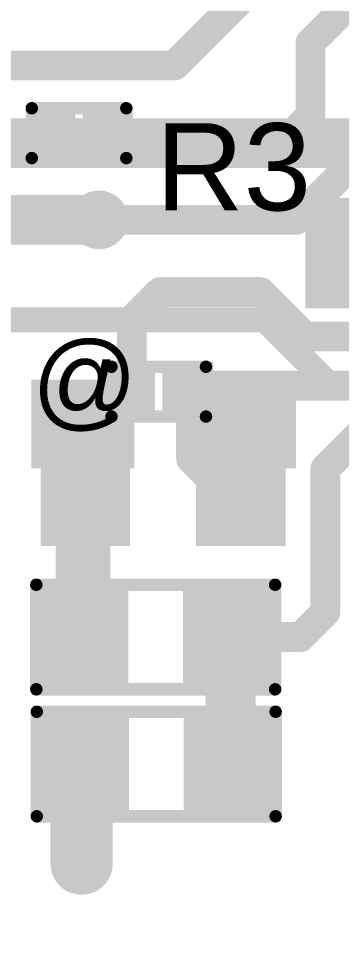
# Model space of a CAD drawing. Header units: millimetres. Extents: x -35.7 to 33.3, y -3.2 to 68.2.
# Drawn here: x -12.23 to -8.93, y 18.87 to 28.28 of the extents above; entities that cross this region are included whole.
import ezdxf

# ---------------------------------------------------------------- set-up
doc = ezdxf.new("R2010")
doc.units = ezdxf.units.MM
for name, color, linetype in [('BottomLayer', 5, 'Continuous'), ('BottomPaste', 16, 'Continuous'), ('BottomSolder', 6, 'Continuous'), ('Mechanical2', 216, 'Continuous'), ('TopLayer', 1, 'Continuous'), ('TopOverlay', 2, 'Continuous'), ('TopPaste', 8, 'Continuous'), ('TopSolder', 216, 'Continuous'), ('ViaHoleLayer', 16, 'Continuous')]:
    doc.layers.add(name, color=color, linetype=linetype)
doc.styles.add('Arial', font='arial.ttf', dxfattribs={"height": 0.2})

# ---------------------------------------------------------------- blocks, each defined once
blk = doc.blocks.new('R__0603_1')
at = {"layer": 'TopLayer'}
for points in [[(-0.3809999999999999, 0.4445), (-0.3810000000000001, -0.4445), (-1.143, -0.4445), (-1.143, 0.4445)], [(1.143, 0.4445), (1.143, -0.4445), (0.3809999999999999, -0.4445), (0.3810000000000001, 0.4445)]]:
    blk.add_hatch(color=1, dxfattribs=at).paths.add_polyline_path(points)
at = {"layer": 'TopPaste'}
for points in [[(-0.3809999999999999, 0.4445), (-0.3810000000000001, -0.4445), (-1.143, -0.4445), (-1.143, 0.4445)], [(1.143, 0.4445), (1.143, -0.4445), (0.3809999999999999, -0.4445), (0.3810000000000001, 0.4445)]]:
    blk.add_hatch(color=8, dxfattribs=at).paths.add_polyline_path(points)
at = {"layer": 'TopSolder'}
for points in [[(-0.2793999999999999, 0.5460999999999999), (-0.2794, -0.5461), (-1.2446, -0.5460999999999999), (-1.2446, 0.5461)], [(1.2446, 0.5460999999999999), (1.2446, -0.5461), (0.2793999999999999, -0.5460999999999999), (0.2794, 0.5461)]]:
    blk.add_hatch(color=216, dxfattribs=at).paths.add_polyline_path(points)
at = {"layer": 'TopOverlay', "const_width": 0.127}
for points in [[(-1.2192, -0.5334), (-1.2192, 0.5334)], [(-1.2192, 0.5334), (1.2192, 0.5334)], [(1.2192, -0.5334), (1.2192, 0.5334)], [(-1.2192, -0.5334), (1.2192, -0.5334)]]:
    blk.add_lwpolyline(points, dxfattribs=at)
at = {"layer": 'TopOverlay', "const_width": 0.0635}
for points in [[(-1.25095, 0.5334, 1), (-1.18745, 0.5334, 1)], [(-1.25095, 0.5334, 1), (-1.18745, 0.5334, 1)], [(1.18745, 0.5334, 1), (1.25095, 0.5334, 1)], [(1.18745, 0.5334, 1), (1.25095, 0.5334, 1)], [(-1.25095, -0.5334, 1), (-1.18745, -0.5334, 1)], [(-1.25095, -0.5334, 1), (-1.18745, -0.5334, 1)], [(1.18745, -0.5334, 1), (1.25095, -0.5334, 1)], [(1.18745, -0.5334, 1), (1.25095, -0.5334, 1)]]:
    blk.add_lwpolyline(points, format="xyb", close=True, dxfattribs=at)
blk = doc.blocks.new('R__0603_16')
at = {"layer": 'TopLayer'}
for points in [[(-0.3809999999999999, 0.4445), (-0.3810000000000001, -0.4445), (-1.143, -0.4445), (-1.143, 0.4445)], [(1.143, 0.4445), (1.143, -0.4445), (0.3809999999999999, -0.4445), (0.3810000000000001, 0.4445)]]:
    blk.add_hatch(color=1, dxfattribs=at).paths.add_polyline_path(points)
at = {"layer": 'TopPaste'}
for points in [[(-0.3809999999999999, 0.4445), (-0.3810000000000001, -0.4445), (-1.143, -0.4445), (-1.143, 0.4445)], [(1.143, 0.4445), (1.143, -0.4445), (0.3809999999999999, -0.4445), (0.3810000000000001, 0.4445)]]:
    blk.add_hatch(color=8, dxfattribs=at).paths.add_polyline_path(points)
at = {"layer": 'TopSolder'}
for points in [[(-0.2793999999999999, 0.5460999999999999), (-0.2794, -0.5461), (-1.2446, -0.5460999999999999), (-1.2446, 0.5461)], [(1.2446, 0.5460999999999999), (1.2446, -0.5461), (0.2793999999999999, -0.5460999999999999), (0.2794, 0.5461)]]:
    blk.add_hatch(color=216, dxfattribs=at).paths.add_polyline_path(points)
at = {"layer": 'TopOverlay', "const_width": 0.127}
for points in [[(-1.2192, -0.5334), (-1.2192, 0.5334)], [(-1.2192, 0.5334), (1.2192, 0.5334)], [(1.2192, -0.5334), (1.2192, 0.5334)], [(-1.2192, -0.5334), (1.2192, -0.5334)]]:
    blk.add_lwpolyline(points, dxfattribs=at)
at = {"layer": 'TopOverlay', "const_width": 0.0635}
for points in [[(-1.25095, 0.5334, 1), (-1.18745, 0.5334, 1)], [(-1.25095, 0.5334, 1), (-1.18745, 0.5334, 1)], [(1.18745, 0.5334, 1), (1.25095, 0.5334, 1)], [(1.18745, 0.5334, 1), (1.25095, 0.5334, 1)], [(-1.25095, -0.5334, 1), (-1.18745, -0.5334, 1)], [(-1.25095, -0.5334, 1), (-1.18745, -0.5334, 1)], [(1.18745, -0.5334, 1), (1.25095, -0.5334, 1)], [(1.18745, -0.5334, 1), (1.25095, -0.5334, 1)]]:
    blk.add_lwpolyline(points, format="xyb", close=True, dxfattribs=at)
blk = doc.blocks.new('R___0201_85')
at = {"layer": 'TopLayer'}
for points in [[(-0.40999791, 0.18499963), (-0.13999845, 0.18499963), (-0.13999845, -0.18499963), (-0.40999791, -0.18499963)], [(0.14000099, 0.18499963), (0.41000045, 0.18499963), (0.41000045, -0.18499963), (0.14000099, -0.18499963)]]:
    blk.add_hatch(color=1, dxfattribs=at).paths.add_polyline_path(points)
at = {"layer": 'TopPaste'}
for points in [[(-0.40999791, 0.18499963), (-0.13999845, 0.18499963), (-0.13999845, -0.18499963), (-0.40999791, -0.18499963)], [(0.14000099, 0.18499963), (0.41000045, 0.18499963), (0.41000045, -0.18499963), (0.14000099, -0.18499963)]]:
    blk.add_hatch(color=8, dxfattribs=at).paths.add_polyline_path(points)
at = {"layer": 'TopSolder'}
for points in [[(-0.51159791, 0.28659963), (-0.03839845, 0.28659963), (-0.03839845, -0.28659963), (-0.51159791, -0.28659963)], [(0.03840099, 0.28659963), (0.51160045, 0.28659963), (0.51160045, -0.28659963), (0.03840099, -0.28659963)]]:
    blk.add_hatch(color=216, dxfattribs=at).paths.add_polyline_path(points)
at = {"layer": 'TopOverlay', "const_width": 0.127}
for points in [[(0.4826, 0.254), (-0.4826, 0.254)], [(-0.4826, 0.254), (-0.4826, -0.254)], [(0.4826, 0.254), (0.4826, -0.254)], [(0.4826, -0.254), (-0.4826, -0.254)]]:
    blk.add_lwpolyline(points, dxfattribs=at)
at = {"layer": 'TopOverlay', "const_width": 0.0635}
for points in [[(-0.51435, 0.254, 1), (-0.4508499999999999, 0.254, 1)], [(-0.51435, 0.254, 1), (-0.4508499999999999, 0.254, 1)], [(0.4508499999999999, 0.254, 1), (0.51435, 0.254, 1)], [(0.4508499999999999, 0.254, 1), (0.51435, 0.254, 1)], [(-0.51435, -0.254, 1), (-0.4508499999999999, -0.254, 1)], [(-0.51435, -0.254, 1), (-0.4508499999999999, -0.254, 1)], [(0.4508499999999999, -0.254, 1), (0.51435, -0.254, 1)], [(0.4508499999999999, -0.254, 1), (0.51435, -0.254, 1)]]:
    blk.add_lwpolyline(points, format="xyb", close=True, dxfattribs=at)
blk = doc.blocks.new('R___0201_87')
at = {"layer": 'TopLayer'}
for points in [[(-0.40999791, 0.18499963), (-0.13999845, 0.18499963), (-0.13999845, -0.18499963), (-0.40999791, -0.18499963)], [(0.14000099, 0.18499963), (0.41000045, 0.18499963), (0.41000045, -0.18499963), (0.14000099, -0.18499963)]]:
    blk.add_hatch(color=1, dxfattribs=at).paths.add_polyline_path(points)
at = {"layer": 'TopPaste'}
for points in [[(-0.40999791, 0.18499963), (-0.13999845, 0.18499963), (-0.13999845, -0.18499963), (-0.40999791, -0.18499963)], [(0.14000099, 0.18499963), (0.41000045, 0.18499963), (0.41000045, -0.18499963), (0.14000099, -0.18499963)]]:
    blk.add_hatch(color=8, dxfattribs=at).paths.add_polyline_path(points)
at = {"layer": 'TopSolder'}
for points in [[(-0.51159791, 0.28659963), (-0.03839845, 0.28659963), (-0.03839845, -0.28659963), (-0.51159791, -0.28659963)], [(0.03840099, 0.28659963), (0.51160045, 0.28659963), (0.51160045, -0.28659963), (0.03840099, -0.28659963)]]:
    blk.add_hatch(color=216, dxfattribs=at).paths.add_polyline_path(points)
at = {"layer": 'TopOverlay', "const_width": 0.127}
for points in [[(-0.4826, 0.254), (0.4826, 0.254)], [(-0.4826, -0.254), (-0.4826, 0.254)], [(0.4826, -0.254), (0.4826, 0.254)], [(-0.4826, -0.254), (0.4826, -0.254)]]:
    blk.add_lwpolyline(points, dxfattribs=at)
at = {"layer": 'TopOverlay', "const_width": 0.0635}
for points in [[(-0.51435, 0.254, 1), (-0.4508499999999999, 0.254, 1)], [(-0.51435, 0.254, 1), (-0.4508499999999999, 0.254, 1)], [(0.4508499999999999, 0.254, 1), (0.51435, 0.254, 1)], [(0.4508499999999999, 0.254, 1), (0.51435, 0.254, 1)], [(-0.51435, -0.254, 1), (-0.4508499999999999, -0.254, 1)], [(-0.51435, -0.254, 1), (-0.4508499999999999, -0.254, 1)], [(0.4508499999999999, -0.254, 1), (0.51435, -0.254, 1)], [(0.4508499999999999, -0.254, 1), (0.51435, -0.254, 1)]]:
    blk.add_lwpolyline(points, format="xyb", close=True, dxfattribs=at)
blk = doc.blocks.new('IND_0603_B_88')
at = {"layer": 'BottomLayer'}
for points in [[(-1.25000004, 0.35000057), (-0.3999992, 0.35000057), (-0.3999992, -0.35000057), (-1.25000004, -0.35000057)], [(0.3999992, 0.35000057), (1.25000004, 0.35000057), (1.25000004, -0.35000057), (0.3999992, -0.35000057)]]:
    blk.add_hatch(color=5, dxfattribs=at).paths.add_polyline_path(points)
at = {"layer": 'BottomPaste'}
for points in [[(-1.25000004, 0.35000057), (-0.3999992, 0.35000057), (-0.3999992, -0.35000057), (-1.25000004, -0.35000057)], [(0.3999992, 0.35000057), (1.25000004, 0.35000057), (1.25000004, -0.35000057), (0.3999992, -0.35000057)]]:
    blk.add_hatch(color=16, dxfattribs=at).paths.add_polyline_path(points)
at = {"layer": 'BottomSolder'}
for points in [[(-1.35160004, 0.45160057), (-0.2983992, 0.45160057), (-0.2983992, -0.45160057), (-1.35160004, -0.45160057)], [(0.2983992, 0.45160057), (1.35160004, 0.45160057), (1.35160004, -0.45160057), (0.2983992, -0.45160057)]]:
    blk.add_hatch(color=6, dxfattribs=at).paths.add_polyline_path(points)

msp = doc.modelspace()

# ---------------------------------------------------------------- hatches: boundary and pattern name
at = {"layer": 'BottomLayer'}
h = msp.add_hatch(color=5, dxfattribs=at)
edge = h.paths.add_edge_path()
edge.add_arc((-11.4046, 26.22621119999999), 0.2999994, 0, 360)
for points in [[(-9.296882599999998, 25.3238), (-7.391882600000001, 25.3238), (-7.391882600000001, 26.44992424), (-9.296882599999998, 26.44992424)], [(-12.00104534, 22.8988112), (-11.08664534, 22.8988112), (-11.08664534, 24.4990112), (-12.00104534, 24.4990112)], [(-10.414, 22.8988112), (-9.4996, 22.8988112), (-9.4996, 24.4990112), (-10.414, 24.4990112)]]:
    msp.add_hatch(color=5, dxfattribs=at).paths.add_polyline_path(points)
h = msp.add_hatch(color=5, dxfattribs=at)
edge = h.paths.add_edge_path()
edge.add_arc((-8.762999999999998, 25.69181044), 0.2999994, 0, 360)
h = msp.add_hatch(color=5, dxfattribs=at)
edge = h.paths.add_edge_path()
edge.add_arc((-11.56924534, 23.3052112), 0.2999994, 0, 360)
h = msp.add_hatch(color=5, dxfattribs=at)
edge = h.paths.add_edge_path()
edge.add_arc((-9.9822, 23.3052112), 0.2999994, 0, 360)
h = msp.add_hatch(color=5, dxfattribs=at)
edge = h.paths.add_edge_path()
edge.add_arc((-11.5824, 19.6596), 0.2999994, 0, 360)
at = {"layer": 'TopLayer'}
h = msp.add_hatch(color=1, dxfattribs=at)
edge = h.paths.add_edge_path()
edge.add_arc((-11.4046, 26.22621119999999), 0.2999994, 0, 360)
h = msp.add_hatch(color=1, dxfattribs=at)
edge = h.paths.add_edge_path()
edge.add_arc((-8.762999999999998, 25.69181044), 0.2999994, 0, 360)
for points in [[(-11.3195989, 24.1688112), (-10.8877989, 24.1688112), (-10.8877989, 24.7784112), (-11.3195989, 24.7784112)], [(-10.6934, 24.1688112), (-10.2362, 24.1688112), (-10.2362, 24.7784112), (-10.6934, 24.7784112)]]:
    msp.add_hatch(color=1, dxfattribs=at).paths.add_polyline_path(points)
h = msp.add_hatch(color=1, dxfattribs=at)
edge = h.paths.add_edge_path()
edge.add_arc((-11.56924534, 23.3052112), 0.2999994, 0, 360)
h = msp.add_hatch(color=1, dxfattribs=at)
edge = h.paths.add_edge_path()
edge.add_arc((-9.9822, 23.3052112), 0.2999994, 0, 360)
h = msp.add_hatch(color=1, dxfattribs=at)
edge = h.paths.add_edge_path()
edge.add_arc((-11.5824, 19.6596), 0.2999994, 0, 360)
at = {"layer": 'ViaHoleLayer'}
h = msp.add_hatch(color=16, dxfattribs=at)
edge = h.paths.add_edge_path()
edge.add_arc((-11.4046, 26.22621119999999), 0.1499997, 0, 360)
h = msp.add_hatch(color=16, dxfattribs=at)
edge = h.paths.add_edge_path()
edge.add_arc((-11.56924534, 23.3052112), 0.1499997, 0, 360)
h = msp.add_hatch(color=16, dxfattribs=at)
edge = h.paths.add_edge_path()
edge.add_arc((-9.9822, 23.3052112), 0.1499997, 0, 360)
h = msp.add_hatch(color=16, dxfattribs=at)
edge = h.paths.add_edge_path()
edge.add_arc((-11.5824, 19.6596), 0.1499997, 0, 360)

# ---------------------------------------------------------------- linework, layer by layer
at = {"layer": 'BottomLayer'}
for points, const_width in [([(-22.70271558, 27.00872678), (-5.73187322, 27.00872678)], 0.508), ([(-24.7142, 26.22621119999999), (-11.4046, 26.22621119999999)], 0.508), ([(-21.83445976, 25.2054106), (-9.711408059999998, 25.2054106)], 0.254), ([(-9.711408059999998, 25.2054106), (-9.030408659999999, 24.5244112)], 0.254), ([(-9.030408659999999, 24.5244112), (-5.2578, 24.5244112)], 0.254)]:
    msp.add_lwpolyline(points, dxfattribs=dict(at, const_width=const_width))
for points, const_width in [([(-11.5316, 26.22621119999999, 1), (-11.2776, 26.22621119999999, 1)], 0.254), ([(-9.77490806, 25.2054106, 1), (-9.647908059999999, 25.2054106, 1)], 0.127), ([(-9.77490806, 25.2054106, 1), (-9.647908059999999, 25.2054106, 1)], 0.127), ([(-9.09390866, 24.5244112, 1), (-8.96690866, 24.5244112, 1)], 0.127), ([(-9.09390866, 24.5244112, 1), (-8.96690866, 24.5244112, 1)], 0.127)]:
    msp.add_lwpolyline(points, format="xyb", close=True, dxfattribs=dict(at, const_width=const_width))
at = {"layer": 'Mechanical2', "const_width": 0.3809999999999999}
msp.add_lwpolyline([(33.1350874, 19.75968108, -5.376896980783756), (33.11748266, 45.28603084)], format="xyb", dxfattribs=at)
at = {"layer": 'TopLayer'}
for points, const_width in [([(-10.63319946, 27.8010112), (-8.897998459999998, 29.5362122)], 0.3048), ([(-9.2456, 28.03334246), (-8.2427318, 29.03621066)], 0.3048), ([(-9.2456, 27.28887608), (-9.2456, 28.03334246)], 0.3048), ([(-14.5796, 27.8010112), (-10.63319946, 27.8010112)], 0.3048), ([(-9.4241493, 27.11032678), (-9.2456, 27.28887608)], 0.3048), ([(-12.91102828, 27.11032678), (-11.88328332, 27.11032678)], 0.254), ([(-11.31588542, 27.11032678), (-9.4241493, 27.11032678)], 0.3048), ([(-9.39359818, 26.22621119999999), (-8.762999999999998, 26.85680938)], 0.3048), ([(-11.4046, 26.22621119999999), (-9.39359818, 26.22621119999999)], 0.3048), ([(-11.06999818, 25.20120182), (-10.7815888, 25.4896112)], 0.3048), ([(-10.7815888, 25.4896112), (-9.7558352, 25.4896112)], 0.3048), ([(-9.7558352, 25.4896112), (-9.302435039999999, 25.03621104)], 0.3048), ([(-11.06999818, 24.4736112), (-11.06999818, 25.20120182)], 0.3048), ([(-9.302435039999999, 25.03621104), (-7.59759974, 25.03621104)], 0.3048), ([(-10.50040318, 24.53381174), (-7.600000039999999, 24.53381174)], 0.3048), ([(-10.4648, 23.7878112), (-10.4648, 24.4736112)], 0.3048), ([(-9.0932, 23.6886115), (-8.745598459999998, 24.03621304)], 0.3048), ([(-10.4648, 23.7878112), (-9.9822, 23.3052112)], 0.3048), ([(-9.0932, 22.225), (-9.0932, 23.6886115)], 0.3048), ([(-11.56924534, 21.98903908), (-11.56924534, 23.3052112)], 0.5588), ([(-9.347199999999999, 21.971), (-9.0932, 22.225)], 0.3048), ([(-10.06328442, 21.971), (-10.06084094, 21.96855652)], 0.508), ([(-10.06084094, 20.67804094), (-10.06084094, 21.96855652)], 0.508), ([(-10.06328442, 21.971), (-9.347199999999999, 21.971)], 0.3048), ([(-11.5824, 19.6596), (-11.5824, 20.6756)], 0.635), ([(-10.06084094, 20.67804094), (-10.0584, 20.6756)], 0.508)]:
    msp.add_lwpolyline(points, dxfattribs=dict(at, const_width=const_width))
for points, const_width in [([(-9.3218, 28.03334246, 1), (-9.1694, 28.03334246, 1)], 0.1524), ([(-9.3218, 28.03334246, 1), (-9.1694, 28.03334246, 1)], 0.1524), ([(-10.70939946, 27.8010112, 1), (-10.55699946, 27.8010112, 1)], 0.1524), ([(-10.70939946, 27.8010112, 1), (-10.55699946, 27.8010112, 1)], 0.1524), ([(-9.3218, 27.28887608, 1), (-9.1694, 27.28887608, 1)], 0.1524), ([(-9.3218, 27.28887608, 1), (-9.1694, 27.28887608, 1)], 0.1524), ([(-11.94678332, 27.11032678, 1), (-11.81978332, 27.11032678, 1)], 0.127), ([(-11.39208542, 27.11032678, 1), (-11.23968542, 27.11032678, 1)], 0.1524), ([(-9.5003493, 27.11032678, 1), (-9.3479493, 27.11032678, 1)], 0.1524), ([(-9.5003493, 27.11032678, 1), (-9.3479493, 27.11032678, 1)], 0.1524), ([(-11.4808, 26.22621119999999, 1), (-11.3284, 26.22621119999999, 1)], 0.1524), ([(-9.46979818, 26.22621119999999, 1), (-9.31739818, 26.22621119999999, 1)], 0.1524), ([(-9.46979818, 26.22621119999999, 1), (-9.31739818, 26.22621119999999, 1)], 0.1524), ([(-10.8577888, 25.4896112, 1), (-10.7053888, 25.4896112, 1)], 0.1524), ([(-10.8577888, 25.4896112, 1), (-10.7053888, 25.4896112, 1)], 0.1524), ([(-9.8320352, 25.4896112, 1), (-9.6796352, 25.4896112, 1)], 0.1524), ([(-9.8320352, 25.4896112, 1), (-9.6796352, 25.4896112, 1)], 0.1524), ([(-11.14619818, 25.20120182, 1), (-10.99379818, 25.20120182, 1)], 0.1524), ([(-11.14619818, 25.20120182, 1), (-10.99379818, 25.20120182, 1)], 0.1524), ([(-9.378635039999999, 25.03621104, 1), (-9.226235039999999, 25.03621104, 1)], 0.1524), ([(-9.378635039999999, 25.03621104, 1), (-9.226235039999999, 25.03621104, 1)], 0.1524), ([(-10.57660318, 24.53381174, 1), (-10.42420318, 24.53381174, 1)], 0.1524), ([(-11.14619818, 24.4736112, 1), (-10.99379818, 24.4736112, 1)], 0.1524), ([(-10.541, 24.4736112, 1), (-10.3886, 24.4736112, 1)], 0.1524), ([(-10.541, 23.7878112, 1), (-10.3886, 23.7878112, 1)], 0.1524), ([(-10.541, 23.7878112, 1), (-10.3886, 23.7878112, 1)], 0.1524), ([(-9.1694, 23.6886115, 1), (-9.017, 23.6886115, 1)], 0.1524), ([(-9.1694, 23.6886115, 1), (-9.017, 23.6886115, 1)], 0.1524), ([(-11.70894534, 23.3052112, 1), (-11.42954534, 23.3052112, 1)], 0.2794), ([(-10.0584, 23.3052112, 1), (-9.906, 23.3052112, 1)], 0.1524), ([(-9.1694, 22.225, 1), (-9.017, 22.225, 1)], 0.1524), ([(-9.1694, 22.225, 1), (-9.017, 22.225, 1)], 0.1524), ([(-11.70894534, 21.98903908, 1), (-11.42954534, 21.98903908, 1)], 0.2794), ([(-10.19028442, 21.971, 1), (-9.93628442, 21.971, 1)], 0.254), ([(-10.18784094, 21.96855652, 1), (-9.93384094, 21.96855652, 1)], 0.254), ([(-10.18784094, 21.96855652, 1), (-9.93384094, 21.96855652, 1)], 0.254), ([(-10.13948442, 21.971, 1), (-9.987084419999999, 21.971, 1)], 0.1524), ([(-9.423399999999999, 21.971, 1), (-9.270999999999999, 21.971, 1)], 0.1524), ([(-9.423399999999999, 21.971, 1), (-9.270999999999999, 21.971, 1)], 0.1524), ([(-11.74115, 20.6756, 1), (-11.42365, 20.6756, 1)], 0.3175), ([(-10.18784094, 20.67804094, 1), (-9.93384094, 20.67804094, 1)], 0.254), ([(-10.18784094, 20.67804094, 1), (-9.93384094, 20.67804094, 1)], 0.254), ([(-10.1854, 20.6756, 1), (-9.9314, 20.6756, 1)], 0.254), ([(-11.74115, 19.6596, 1), (-11.42365, 19.6596, 1)], 0.3175)]:
    msp.add_lwpolyline(points, format="xyb", close=True, dxfattribs=dict(at, const_width=const_width))

# ---------------------------------------------------------------- block references
at = {"rotation": 180}
msp.add_blockref('R___0201_85', (-11.6082826, 27.11032678), dxfattribs=at)
for name, p in [('R___0201_87', (-10.795, 24.4736112)), ('IND_0603_B_88', (-10.74424572, 24.14332484)), ('R__0603_16', (-10.82528442, 21.971)), ('R__0603_1', (-10.8204, 20.6756))]:
    msp.add_blockref(name, p)

# ---------------------------------------------------------------- texts
at = {"layer": 'TopOverlay', "style": 'Arial'}
msp.add_text('R3', height=0.889, dxfattribs=at).set_placement((-10.82528442, 26.32292678))
msp.add_text('@', height=0.7619999999999999, rotation=360, dxfattribs=at).set_placement((-12.0908826, 24.2196112))

doc.saveas('drawing.dxf')
